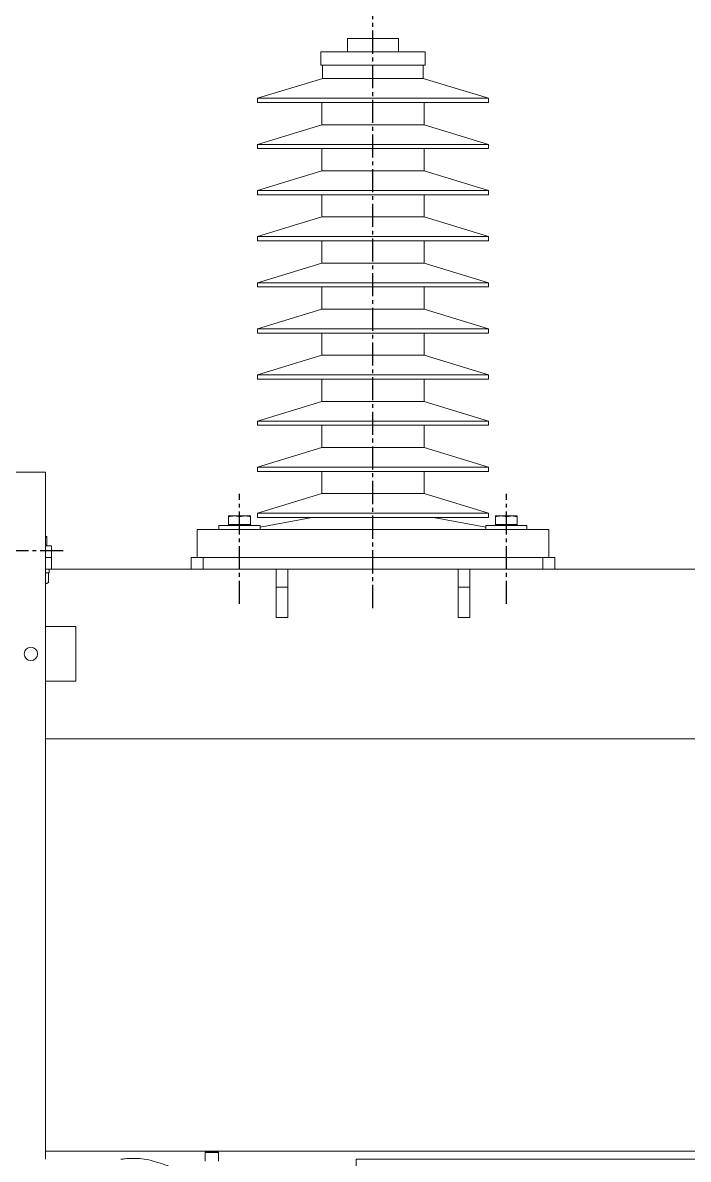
# Model space of a CAD drawing. Header units: millimetres. Extents: x 1587714 to 3094800, y -694377 to -413614.
# Drawn here: x 2031158 to 2031707, y -552337 to -551399 of the extents above; entities that cross this region are included whole.
import ezdxf

# ---------------------------------------------------------------- set-up
doc = ezdxf.new("R2010")
doc.units = ezdxf.units.MM
doc.linetypes.add('CENTER2', pattern=[28.575, 19.05, -3.175, 3.175, -3.175])
for name, color, linetype in [('0_EJES', 1, 'CENTER2'), ('M0_EQUIPOS', 7, 'Continuous'), ('M2_PLBULONES', 2, 'Continuous')]:
    doc.layers.add(name, color=color, linetype=linetype)

msp = doc.modelspace()

# ---------------------------------------------------------------- linework, layer by layer
at = {"layer": '0_EJES'}
for p, q in [((2031447.082, -551881.9841), (2031447.082, -551296.4113)), ((2031337.0966, -551878.4841), (2031337.0966, -551787.802)), ((2031557.0673, -551878.4841), (2031557.0673, -551787.802)), ((2031191.6774, -551834.8222), (2030972.4862, -551834.8222))]:
    msp.add_line(p, q, dxfattribs=at)
at = {"layer": 'M0_EQUIPOS', "color": 20, "linetype": 'Continuous', "lineweight": 15}
for p, q in [((2031426.0819, -551412.1794), (2031426.0819, -551423.1793)), ((2031426.0819, -551412.1794), (2031447.0818, -551412.1794)), ((2031447.0818, -551412.1794), (2031447.0818, -551423.1793)), ((2031447.0818, -551412.1794), (2031468.0818, -551412.1794)), ((2031468.0818, -551412.1794), (2031468.0818, -551423.1793)), ((2031404.0818, -551423.1793), (2031404.0818, -551434.1795)), ((2031404.0818, -551423.1793), (2031490.0819, -551423.1793)), ((2031490.0819, -551434.1795), (2031490.0819, -551423.1793)), ((2031404.0818, -551434.1795), (2031490.0819, -551434.1795)), ((2031405.5818, -551434.1795), (2031405.5818, -551445.1794)), ((2031488.5819, -551445.1794), (2031488.5819, -551434.1795)), ((2031405.7461, -551445.1794), (2031351.8319, -551461.6074)), ((2031405.5818, -551445.1794), (2031488.5819, -551445.1794)), ((2031542.3318, -551461.6074), (2031488.4176, -551445.1794)), ((2031351.8319, -551461.6074), (2031351.8319, -551465.0797)), ((2031351.8319, -551461.6074), (2031542.3318, -551461.6074)), ((2031542.3318, -551465.0797), (2031542.3318, -551461.6074)), ((2031351.8319, -551465.0797), (2031542.3318, -551465.0797)), ((2031405.0036, -551465.0797), (2031405.0036, -551483.4303)), ((2031489.16, -551483.4303), (2031489.16, -551465.0797)), ((2031405.0036, -551483.4303), (2031351.8319, -551499.6323)), ((2031405.0036, -551483.4303), (2031489.16, -551483.4303)), ((2031542.3318, -551499.6323), (2031489.16, -551483.4303)), ((2031351.8319, -551499.6323), (2031351.8319, -551503.1046)), ((2031351.8319, -551499.6323), (2031542.3318, -551499.6323)), ((2031542.3318, -551503.1046), (2031542.3318, -551499.6323)), ((2031351.8319, -551503.1046), (2031542.3318, -551503.1046)), ((2031405.0036, -551503.1046), (2031405.0036, -551521.455)), ((2031489.16, -551521.455), (2031489.16, -551503.1046)), ((2031405.0036, -551521.455), (2031351.8319, -551537.657)), ((2031405.0036, -551521.455), (2031489.16, -551521.455)), ((2031542.3318, -551537.657), (2031489.16, -551521.455)), ((2031351.8319, -551537.657), (2031351.8319, -551541.1293)), ((2031351.8319, -551537.657), (2031542.3318, -551537.657)), ((2031351.8319, -551541.1293), (2031542.3318, -551541.1293)), ((2031405.0036, -551541.1293), (2031405.0036, -551559.4796)), ((2031489.16, -551559.4796), (2031489.16, -551541.1293)), ((2031542.3318, -551541.1293), (2031542.3318, -551537.657)), ((2031405.0036, -551559.4796), (2031351.8319, -551575.6816)), ((2031405.0036, -551559.4796), (2031489.16, -551559.4796)), ((2031542.3318, -551575.6816), (2031489.16, -551559.4796)), ((2031351.8319, -551575.6816), (2031351.8319, -551579.154)), ((2031351.8319, -551575.6816), (2031542.3318, -551575.6816)), ((2031351.8319, -551579.154), (2031542.3318, -551579.154)), ((2031405.0036, -551579.154), (2031405.0036, -551597.5046)), ((2031489.16, -551597.5046), (2031489.16, -551579.154)), ((2031542.3318, -551579.154), (2031542.3318, -551575.6816)), ((2031405.0036, -551597.5046), (2031351.8319, -551613.7063)), ((2031405.0036, -551597.5046), (2031489.16, -551597.5046)), ((2031542.3318, -551613.7063), (2031489.16, -551597.5046)), ((2031351.8319, -551613.7063), (2031351.8319, -551617.1786)), ((2031351.8319, -551613.7063), (2031542.3318, -551613.7063)), ((2031351.8319, -551617.1786), (2031542.3318, -551617.1786)), ((2031405.0036, -551617.1786), (2031405.0036, -551635.5292)), ((2031489.16, -551635.5292), (2031489.16, -551617.1786)), ((2031542.3318, -551617.1786), (2031542.3318, -551613.7063)), ((2031405.0036, -551635.5292), (2031351.8319, -551651.731)), ((2031405.0036, -551635.5292), (2031489.16, -551635.5292)), ((2031542.3318, -551651.731), (2031489.16, -551635.5292)), ((2031351.8319, -551651.731), (2031351.8319, -551655.2033)), ((2031351.8319, -551651.731), (2031542.3318, -551651.731)), ((2031351.8319, -551655.2033), (2031542.3318, -551655.2033)), ((2031405.0036, -551655.2033), (2031405.0036, -551673.5539)), ((2031489.16, -551673.5539), (2031489.16, -551655.2033)), ((2031542.3318, -551655.2033), (2031542.3318, -551651.731)), ((2031405.0036, -551673.5539), (2031351.8319, -551689.7559)), ((2031405.0036, -551673.5539), (2031489.16, -551673.5539)), ((2031542.3318, -551689.7559), (2031489.16, -551673.5539)), ((2031351.8319, -551689.7559), (2031351.8319, -551693.2282)), ((2031351.8319, -551689.7559), (2031542.3318, -551689.7559)), ((2031351.8319, -551693.2282), (2031542.3318, -551693.2282)), ((2031405.0036, -551693.2282), (2031405.0036, -551711.5785)), ((2031489.16, -551711.5785), (2031489.16, -551693.2282)), ((2031542.3318, -551693.2282), (2031542.3318, -551689.7559)), ((2031405.0036, -551711.5785), (2031351.8319, -551727.7805)), ((2031405.0036, -551711.5785), (2031489.16, -551711.5785)), ((2031542.3318, -551727.7805), (2031489.16, -551711.5785)), ((2031351.8319, -551727.7805), (2031351.8319, -551731.2528)), ((2031351.8319, -551727.7805), (2031542.3318, -551727.7805)), ((2031351.8319, -551731.2528), (2031542.3318, -551731.2528)), ((2031405.0036, -551731.2528), (2031405.0036, -551749.6032)), ((2031489.16, -551749.6032), (2031489.16, -551731.2528)), ((2031542.3318, -551731.2528), (2031542.3318, -551727.7805)), ((2031405.0036, -551749.6032), (2031351.8319, -551765.8052)), ((2031405.0036, -551749.6032), (2031489.16, -551749.6032)), ((2031542.3318, -551765.8052), (2031489.16, -551749.6032)), ((2031351.8319, -551765.8052), (2031351.8319, -551769.2775)), ((2031351.8319, -551765.8052), (2031542.3318, -551765.8052)), ((2031351.8319, -551769.2775), (2031542.3318, -551769.2775)), ((2031405.0036, -551769.2775), (2031405.0036, -551787.6281)), ((2031489.16, -551787.6281), (2031489.16, -551769.2775)), ((2031542.3318, -551769.2775), (2031542.3318, -551765.8052)), ((2031405.0035, -551787.6281), (2031351.8318, -551803.8298)), ((2031405.0035, -551787.6281), (2031489.16, -551787.6281)), ((2031542.3316, -551803.8298), (2031489.16, -551787.6281)), ((2031351.8318, -551803.8298), (2031542.3316, -551803.8298)), ((2031351.8318, -551803.8298), (2031351.8318, -551807.3022)), ((2031351.8318, -551807.3022), (2031542.3316, -551807.3022)), ((2031397.0818, -551807.3022), (2031354.0968, -551815.4126)), ((2031540.0671, -551815.4126), (2031497.0817, -551807.3022)), ((2031542.3316, -551807.3022), (2031542.3316, -551803.8298)), ((2031302.082, -551817.3022), (2031592.0819, -551817.3022)), ((2031302.082, -551817.3022), (2031302.082, -551840.3022)), ((2031592.0819, -551840.3022), (2031592.0819, -551817.3022))]:
    msp.add_line(p, q, dxfattribs=at)
at = {"layer": 'M0_EQUIPOS', "color": 180, "linetype": 'Continuous', "lineweight": 15}
for p, q in [((2031177.0818, -551769.8223), (2031152.0818, -551769.8223)), ((2031177.0818, -552336.5938), (2031177.0818, -551769.8223)), ((2031177.0818, -551897.3222), (2031202.0819, -551897.3222)), ((2031202.0819, -551942.3222), (2031202.0819, -551897.3222)), ((2031177.0818, -551942.3222), (2031202.0819, -551942.3222)), ((2031308.8106, -552331.1005), (2031309.8106, -552330.1005)), ((2031308.8106, -552338.2505), (2031308.8106, -552331.1005)), ((2031308.8106, -552331.1005), (2031318.5977, -552331.1005)), ((2031317.8181, -552330.1005), (2031309.8106, -552330.1005)), ((2031318.8104, -552330.1005), (2031317.8181, -552330.1005)), ((2031318.5977, -552331.1005), (2031319.8108, -552331.1005)), ((2031318.8104, -552330.1005), (2031319.8108, -552331.1005)), ((2031319.8108, -552331.1005), (2031319.8108, -552338.2505)), ((2032745.7764, -552336.4002), (2031433.3104, -552336.4002)), ((2031433.3104, -552353.1005), (2031433.3104, -552336.4002))]:
    msp.add_line(p, q, dxfattribs=at)
at = {"layer": 'M0_EQUIPOS', "linetype": 'Continuous', "lineweight": 15}
for p, q in [((2031178.0818, -551823.0222), (2031177.0818, -551823.0222)), ((2031177.0818, -551823.5574), (2031178.0818, -551823.826)), ((2031178.0818, -551830.1823), (2031178.0818, -551823.826)), ((2031178.0818, -551830.1823), (2031177.0818, -551830.1823)), ((2031177.0818, -551830.7822), (2031182.0818, -551830.7822)), ((2031178.0818, -551830.7822), (2031178.0818, -551830.1823)), ((2031182.0818, -551830.7822), (2031182.0818, -551840.3022)), ((2031182.0818, -551840.3022), (2031177.0818, -551840.3022)), ((2031182.0818, -551840.3022), (2031182.0818, -551849.8222)), ((2031297.0819, -551840.3022), (2031307.0816, -551840.3022)), ((2031297.0819, -551849.8222), (2031297.0819, -551840.3022)), ((2031307.0816, -551840.3022), (2031587.0818, -551840.3022)), ((2031307.0816, -551840.3022), (2031307.0816, -551849.8222)), ((2031587.0818, -551840.3022), (2031597.0821, -551840.3022)), ((2031587.0818, -551849.8222), (2031587.0818, -551840.3022)), ((2031597.0821, -551840.3022), (2031597.0821, -551849.8222)), ((2031182.0818, -551849.8222), (2031177.0818, -551849.8222)), ((2031180.1182, -551852.9972), (2031177.0818, -551852.9972)), ((2031179.4741, -551852.9972), (2031179.4741, -551861.0184)), ((2031180.1182, -551852.9972), (2031180.1182, -551849.8222)), ((2031182.0818, -551849.8222), (2031297.0818, -551849.8222)), ((2031307.0816, -551849.8222), (2031297.0819, -551849.8222)), ((2031307.0816, -551849.8222), (2031587.0818, -551849.8222)), ((2031376.8419, -551849.8222), (2031367.3219, -551849.8222)), ((2031367.3219, -551864.8222), (2031367.3219, -551849.8222)), ((2031376.8419, -551864.8222), (2031376.8419, -551849.8222)), ((2031526.842, -551849.8222), (2031517.322, -551849.8222)), ((2031517.322, -551864.8222), (2031517.322, -551849.8222)), ((2031526.842, -551864.8222), (2031526.842, -551849.8222)), ((2031597.0821, -551849.8222), (2031587.0818, -551849.8222)), ((2031597.0821, -551849.822), (2033162.0819, -551849.822)), ((2031177.0818, -551861.8222), (2031178.0818, -551861.8222)), ((2031178.0818, -551861.8222), (2031179.4741, -551861.0184)), ((2031367.3219, -551889.8222), (2031367.3219, -551864.8222)), ((2031376.8419, -551864.8222), (2031367.3219, -551864.8222)), ((2031376.8419, -551889.8222), (2031376.8419, -551864.8222)), ((2031517.322, -551889.8222), (2031517.322, -551864.8222)), ((2031526.842, -551864.8222), (2031517.322, -551864.8222)), ((2031526.842, -551889.8222), (2031526.842, -551864.8222)), ((2031376.8419, -551889.8222), (2031367.3219, -551889.8222)), ((2031526.842, -551889.8222), (2031517.322, -551889.8222)), ((2031177.0818, -551989.8221), (2033162.0819, -551989.8221)), ((2031177.0818, -552329.822), (2033162.0819, -552329.822))]:
    msp.add_line(p, q, dxfattribs=at)
at = {"layer": 'M0_EQUIPOS', "color": 180, "linetype": 'Continuous', "lineweight": 15}
msp.add_circle((2031165.0818, -551919.8222), 5.5, dxfattribs=at)
at = {"layer": 'M0_EQUIPOS', "linetype": 'Continuous', "lineweight": 15}
for points, knots in [([(2031178.0818, -551823.826), (2031178.0818, -551823.4933), (2031178.0818, -551823.0666), (2031178.0818, -551823.0302), (2031178.0818, -551823.0222)], [0, 0, 0, 0, 0.7796356, 1, 1, 1, 1]), ([(2031177.0818, -551861.8137), (2031177.4797, -551861.7605), (2031178.2901, -551861.652), (2031179.0747, -551861.2321), (2031179.4741, -551861.0184)], [0, 0, 0, 0, 0.49103369, 1, 1, 1, 1])]:
    msp.add_open_spline(points, degree=3, knots=knots, dxfattribs=at)
at = {"layer": 'M0_EQUIPOS', "color": 180, "linetype": 'Continuous', "lineweight": 15}
msp.add_open_spline([(2031239.2825, -552336.5605), (2031239.8491, -552336.5173), (2031240.985, -552336.4306), (2031244.3309, -552335.9936), (2031249.5212, -552335.7189), (2031256.7444, -552336.1431), (2031264.102, -552337.4671), (2031271.6278, -552339.7576), (2031277.6882, -552341.8107), (2031282.0165, -552343.7669), (2031284.6584, -552345.2375), (2031287.3746, -552346.6436), (2031289.3541, -552347.2022), (2031290.3384, -552347.48)], degree=3, knots=[0, 0, 0, 0, 0.03081288, 0.06178425, 0.19996389, 0.33823609, 0.48626769, 0.63488297, 0.78319236, 0.83750541, 0.89220873, 0.94639639, 1, 1, 1, 1], dxfattribs=at)
at = {"layer": 'M2_PLBULONES', "linetype": 'Continuous', "lineweight": 15}
for p, q in [((2031328.0968, -551806.0423), (2031332.5967, -551806.0423)), ((2031328.0968, -551813.2022), (2031328.0968, -551806.8461)), ((2031341.5965, -551806.0423), (2031332.5967, -551806.0423)), ((2031337.0966, -551813.2022), (2031337.0966, -551806.8461)), ((2031346.0964, -551806.0423), (2031341.5965, -551806.0423)), ((2031346.0964, -551813.2022), (2031346.0964, -551806.8461)), ((2031552.5669, -551806.0423), (2031548.067, -551806.0423)), ((2031548.067, -551813.2022), (2031548.067, -551806.8461)), ((2031561.5672, -551806.0423), (2031552.5669, -551806.0423)), ((2031557.0668, -551813.2022), (2031557.0668, -551806.8461)), ((2031561.5672, -551806.0423), (2031566.0671, -551806.0423)), ((2031566.0671, -551813.2022), (2031566.0671, -551806.8461)), ((2031320.0964, -551813.8022), (2031354.0968, -551813.8022)), ((2031320.0964, -551813.8022), (2031320.0964, -551817.3022)), ((2031332.5967, -551813.2022), (2031328.0968, -551813.2022)), ((2031328.0968, -551813.2022), (2031328.0968, -551813.8022)), ((2031337.0966, -551813.2022), (2031332.5967, -551813.2022)), ((2031341.5965, -551813.2022), (2031337.0966, -551813.2022)), ((2031346.0964, -551813.2022), (2031341.5965, -551813.2022)), ((2031346.0964, -551813.8022), (2031346.0964, -551813.2022)), ((2031354.0968, -551817.3022), (2031354.0968, -551813.8022)), ((2031540.0671, -551813.8022), (2031565.5669, -551813.8022)), ((2031540.0671, -551813.8022), (2031540.0671, -551817.3022)), ((2031552.5669, -551813.2022), (2031548.067, -551813.2022)), ((2031548.067, -551813.2022), (2031548.067, -551813.8022)), ((2031557.0668, -551813.2022), (2031552.5669, -551813.2022)), ((2031561.5672, -551813.2022), (2031557.0668, -551813.2022)), ((2031566.0671, -551813.2022), (2031561.5672, -551813.2022)), ((2031565.5669, -551813.8022), (2031574.067, -551813.8022)), ((2031566.0671, -551813.8022), (2031566.0671, -551813.2022)), ((2031574.067, -551817.3022), (2031574.067, -551813.8022))]:
    msp.add_line(p, q, dxfattribs=at)
for points, knots in [([(2031328.0968, -551806.0423), (2031328.0968, -551806.0502), (2031328.0968, -551806.0865), (2031328.0968, -551806.5133), (2031328.0968, -551806.8461)], [0, 0, 0, 0, 0.22036362, 1, 1, 1, 1]), ([(2031328.0968, -551806.8461), (2031328.8275, -551806.6214), (2031330.3024, -551806.1678), (2031331.8273, -551806.0844), (2031332.5967, -551806.0423)], [0, 0, 0, 0, 0.49542558, 1, 1, 1, 1]), ([(2031332.5967, -551806.0423), (2031332.7033, -551806.0432), (2031333.5111, -551806.0502), (2031335.0341, -551806.226), (2031336.4049, -551806.6381), (2031337.0966, -551806.8461)], [0, 0, 0, 0, 0.07008278, 0.53078648, 1, 1, 1, 1]), ([(2031337.0966, -551806.8461), (2031337.8275, -551806.6214), (2031339.3026, -551806.1679), (2031340.8273, -551806.0844), (2031341.5965, -551806.0423)], [0, 0, 0, 0, 0.49550279, 1, 1, 1, 1]), ([(2031341.5965, -551806.0423), (2031341.7032, -551806.0432), (2031342.5109, -551806.0502), (2031344.0339, -551806.226), (2031345.4047, -551806.6381), (2031346.0964, -551806.8461)], [0, 0, 0, 0, 0.07008278, 0.53078648, 1, 1, 1, 1]), ([(2031346.0964, -551806.8461), (2031346.0964, -551806.5133), (2031346.0964, -551806.0865), (2031346.0964, -551806.0502), (2031346.0964, -551806.0423)], [0, 0, 0, 0, 0.77963638, 1, 1, 1, 1]), ([(2031548.067, -551806.0423), (2031548.067, -551806.0432), (2031548.067, -551806.0502), (2031548.067, -551806.226), (2031548.067, -551806.6381), (2031548.067, -551806.8461)], [0, 0, 0, 0, 0.07009011, 0.53078436, 1, 1, 1, 1]), ([(2031548.067, -551806.8461), (2031548.7979, -551806.6214), (2031550.273, -551806.1679), (2031551.7977, -551806.0844), (2031552.5669, -551806.0423)], [0, 0, 0, 0, 0.49550279, 1, 1, 1, 1]), ([(2031552.5669, -551806.0423), (2031552.6736, -551806.0432), (2031553.4813, -551806.0502), (2031555.0043, -551806.226), (2031556.3751, -551806.6381), (2031557.0668, -551806.8461)], [0, 0, 0, 0, 0.07008278, 0.53078648, 1, 1, 1, 1]), ([(2031557.0668, -551806.8461), (2031557.3546, -551806.7528), (2031558.8196, -551806.2779), (2031560.343, -551806.1472), (2031561.5672, -551806.0423)], [0, 0, 0, 0, 0.19640005, 1, 1, 1, 1]), ([(2031561.5672, -551806.0423), (2031561.9027, -551806.0502), (2031563.4252, -551806.0865), (2031564.9098, -551806.5133), (2031566.0671, -551806.8461)], [0, 0, 0, 0, 0.22037073, 1, 1, 1, 1]), ([(2031566.0671, -551806.8461), (2031566.0671, -551806.6214), (2031566.0671, -551806.1678), (2031566.0671, -551806.0844), (2031566.0671, -551806.0423)], [0, 0, 0, 0, 0.49546059, 1, 1, 1, 1])]:
    msp.add_open_spline(points, degree=3, knots=knots, dxfattribs=at)

doc.saveas('drawing.dxf')
